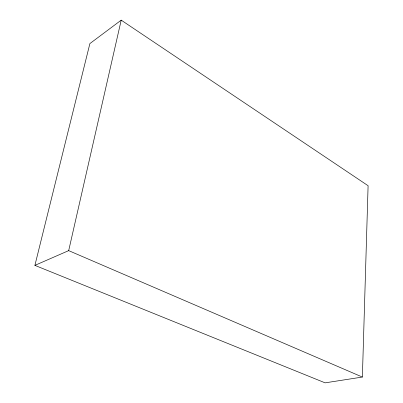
<?xml version="1.0" encoding="UTF-8"?>
<svg xmlns="http://www.w3.org/2000/svg" width="403" height="403" viewBox="0 0 403 403"><rect width="100%" height="100%" fill="white"/><g stroke="black" fill="none" stroke-linecap="round" stroke-linejoin="round"><path stroke-width="0.6" d="M362.378 377.057L368.1 185.723L121.207 20.15L89.889 43.579L34.9 265.37L325.12 382.85L362.378 377.057L68.686 250.631L34.9 265.37M68.686 250.631L121.207 20.15"/></g></svg>
